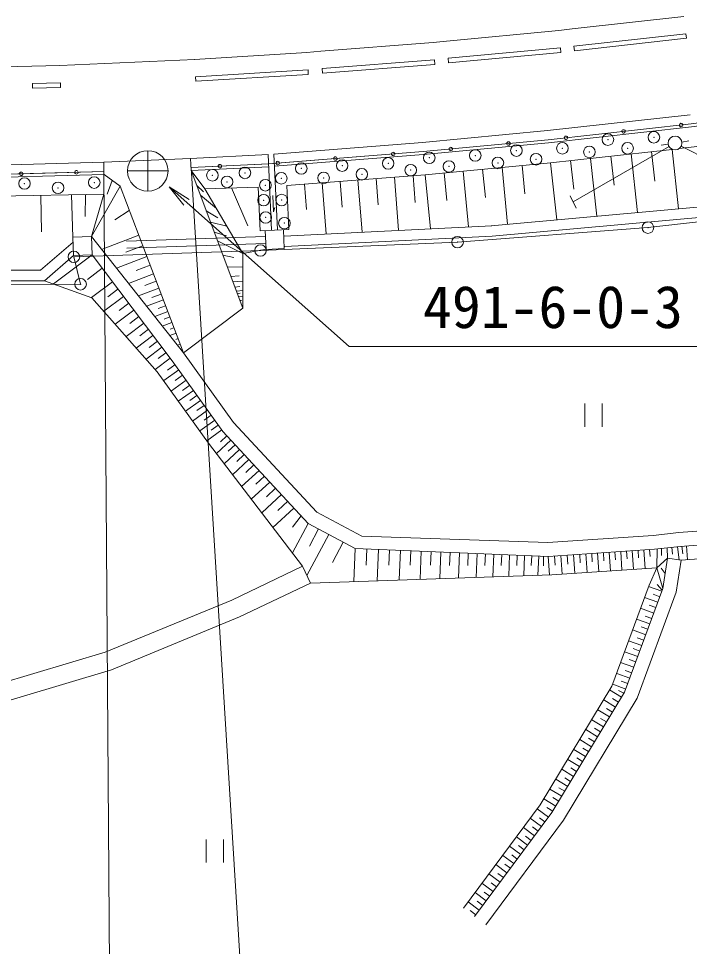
# Model space of a CAD drawing. Units: millimetres, scale not verified. Extents: x 8000 to 136000, y 4000 to 76000.
# Drawn here: x 97577 to 103372, y 49299 to 57316 of the extents above; entities that cross this region are included whole.
import ezdxf
from ezdxf.enums import TextEntityAlignment as Align

# ---------------------------------------------------------------- set-up
doc = ezdxf.new("R2010")
doc.units = ezdxf.units.MM
doc.header["$LTSCALE"] = 200
doc.header["$PDMODE"] = 32
doc.header["$PDSIZE"] = 100
doc.linetypes.add('DASHED', pattern=[7.5, 6, -1.5])
for name, color, linetype, lineweight in [('M-BGD', 7, 'Continuous', 13), ('M-BMK-ROW', 1, 'Continuous', 13), ('M-BMK-SRVR', 3, 'Continuous', 13), ('M-STR-HTXT', 7, 'Continuous', 13)]:
    doc.layers.add(name, color=color, linetype=linetype, lineweight=lineweight)
doc.styles.add('ＭＳ ゴシック', font='')
doc.styles.get('ＭＳ ゴシック').set_extended_font_data('MS Gothic')

# ---------------------------------------------------------------- blocks, each defined once
blk = doc.blocks.new('open_arrow')
at = {"color": 0, "linetype": 'Continuous', "lineweight": -2}
blk.add_lwpolyline([(7.5, 1.25), (0, 0), (7.5, -1.25)], dxfattribs=at)

msp = doc.modelspace()

# ---------------------------------------------------------------- linework, layer by layer
at = {"layer": 'M-BGD'}
for p, q in [((102358, 57227.4), (103325, 57334.2)), ((101274.9, 57122.3), (102244.9, 57212)), ((102244.9, 57212), (102358, 57227.4)), ((102374.5, 57078.3), (103341.5, 57185.1)), ((103341.5, 57185.1), (103345.8, 57145.4)), ((100188.6, 57034.6), (101158.7, 57109.5)), ((101158.7, 57109.5), (101274.9, 57122.3)), ((102378.9, 57038.5), (103345.8, 57145.4)), ((99096.3, 56963.6), (100068.5, 57023.7)), ((100068.5, 57023.7), (100188.6, 57034.6)), ((101288.7, 56973), (102258.7, 57062.6)), ((101292.4, 56933.1), (102262.3, 57022.8)), ((102258.7, 57062.6), (102262.3, 57022.8)), ((102374.5, 57078.3), (102378.9, 57038.5)), ((100200.2, 56885.1), (101170.2, 56960)), ((100203.3, 56845.2), (101173.3, 56920.1)), ((101170.2, 56960), (101173.3, 56920.1)), ((101288.7, 56973), (101292.4, 56933.1)), ((99105.6, 56813.9), (100077.7, 56874)), ((100077.7, 56874), (100080.2, 56834.1)), ((100200.2, 56885.1), (100203.3, 56845.2)), ((97696.9, 56753.9), (97939, 56761.4)), ((97940.3, 56721.4), (97939, 56761.4)), ((99105.6, 56813.9), (99108.1, 56773.9)), ((99108.1, 56773.9), (100080.2, 56834.1)), ((97698.1, 56713.9), (97696.9, 56753.9)), ((97698.1, 56713.9), (97940.3, 56721.4)), ((103377.8, 56485.2), (102144.8, 56348.9)), ((102152.9, 56269.4), (103387.5, 56405.8)), ((102144.8, 56348.9), (101066.6, 56246.1)), ((101066.6, 56246.1), (99783.6, 56145.6)), ((101073.5, 56166.4), (102152.9, 56269.4)), ((103188.5, 56231.5), (103129.2, 56222.5)), ((103307.2, 56249.6), (103366.5, 56258.7)), ((99733.7, 56141.7), (99063.1, 56108)), ((99763.1, 55488.6), (99733.7, 56141.7)), ((99737.3, 56061.7), (101073.5, 56166.4)), ((99813.1, 55490.9), (99783.6, 56143.9)), ((102692.9, 56127.8), (102720.7, 55876.5)), ((102867.7, 56147.1), (102923.6, 55641)), ((103044.8, 56166.7), (103073, 55911.9)), ((103221.9, 56186.3), (103278.6, 55673.2)), ((98313.3, 56074.7), (97034.9, 56039.2)), ((98313.3, 56074.7), (98315.1, 55799.3)), ((99063.1, 56108), (99068.4, 56002.2)), ((99067.1, 56028.1), (99737.3, 56061.7)), ((101926.6, 56046.9), (101950, 55800.8)), ((102173.4, 56070.4), (102227.8, 55577.9)), ((102345.8, 56089.5), (102373.2, 55841.5)), ((102518.2, 56108.5), (102573.3, 55609.2)), ((97036.6, 55959.2), (98315.5, 55994.7)), ((98454.1, 55866.8), (98316.2, 55968.8)), ((99738.5, 56035.8), (99068.4, 56002.2)), ((99186.3, 55845.9), (99068.4, 56002.2)), ((99068.4, 56002.2), (99514.8, 54813.5)), ((100985.1, 55958.8), (101003.2, 55726.7)), ((101090.8, 55967.1), (101135.4, 55500.4)), ((101254.2, 55982.7), (101276.8, 55745.6)), ((101417.6, 55998.3), (101463.5, 55516.8)), ((101586.1, 56014.4), (101609.4, 55769.8)), ((101754.6, 56030.5), (101801.5, 55539.2)), ((98385.2, 55917.8), (98342.5, 55797.9)), ((100047.6, 55885.4), (100064.8, 55666.6)), ((100199.3, 55897.3), (100233.9, 55455.3)), ((100354, 55909.4), (100371.5, 55686.2)), ((100508.7, 55921.5), (100544, 55470.8)), ((100666.4, 55933.9), (100684.3, 55706.3)), ((100824.2, 55946.2), (100860.2, 55486.6)), ((98315.1, 55799.3), (96232.5, 55758.1)), ((98454.1, 55866.8), (98206.9, 55432.1)), ((98315.1, 55799.3), (98206.9, 55432.1)), ((98454.1, 55866.8), (99002, 54428.3)), ((99117, 55872.6), (99176.1, 55819.6)), ((99186.3, 55845.9), (99646.3, 55859.3)), ((99186.3, 55845.9), (99515.3, 55285.7)), ((99416.3, 55852.6), (99558.7, 55525.6)), ((97768.5, 55788.5), (97774.8, 55472.7)), ((98047, 55427.4), (98034.3, 55793.7)), ((98156.7, 55796.2), (98153.2, 55605)), ((99148.1, 55789.9), (99286.7, 55675)), ((99773.8, 55786.9), (99779.5, 55645.6)), ((98533.4, 55658.7), (98408.5, 55577.3)), ((99198.4, 55656.1), (99298.3, 55594.3)), ((99779.5, 55645.6), (99792.3, 55685.1)), ((101669, 55436.9), (104023.4, 55650.4)), ((99235.5, 55557), (99376.6, 55521.9)), ((99913.1, 55492.9), (99663.3, 55482.2)), ((99707.8, 55484.1), (99714.7, 55322.3)), ((99872.5, 55329), (99865.6, 55490.8)), ((99872.4, 55437.2), (101664.5, 55526.8)), ((98206.9, 55432.7), (98047, 55427.4)), ((98047, 55427.4), (98052.2, 55269.5)), ((98212.2, 55274.8), (98206.9, 55432.7)), ((99002, 54428.3), (98206.9, 55432.1)), ((98615, 55444.4), (98294.4, 55322.2)), ((99268.3, 55469.8), (99372.3, 55439.9)), ((99295.9, 55396.2), (99515.3, 55285.7)), ((99876.8, 55347.3), (101669, 55436.9)), ((98650, 55352.4), (98504.2, 55296.9)), ((99515.3, 55285.7), (99717.8, 55323.3)), ((99714.7, 55322.3), (99872.5, 55329)), ((98052.2, 55269.5), (97801.5, 55051)), ((98212.2, 55274.8), (97879.1, 55023.2)), ((98052.2, 55269.5), (98212.2, 55274.8)), ((98904.5, 54358.3), (98212.2, 55274.8)), ((98685.1, 55260.5), (98422.4, 55160.5)), ((99342.9, 55271.1), (99436.9, 55253)), ((99514.8, 54813.5), (99515.3, 55285.7)), ((98300.2, 55158.2), (98171.9, 55061.2)), ((98713.7, 55185.2), (98594.3, 55139.7)), ((99380.9, 55169.9), (99515.2, 55168.4)), ((98742.4, 55109.9), (98527.3, 55028)), ((99411.8, 55087.7), (99483.2, 55093)), ((96204.5, 55052.9), (97801.5, 55051)), ((97801.5, 55051), (98211.4, 54904.1)), ((98388.3, 55041.6), (98207.9, 54905.4)), ((98765.9, 55048.3), (98668.1, 55011)), ((99429.2, 55041.3), (99515, 55048.6)), ((99446.1, 54996.3), (99489.1, 55001.3)), ((98483.7, 54915.4), (98314.3, 54787.4)), ((98436, 54978.5), (98348.9, 54912.7)), ((98789.4, 54986.6), (98613.2, 54919.5)), ((98808.6, 54936.1), (98728.5, 54905.6)), ((99459.5, 54960.6), (99514.9, 54966.1)), ((99467.6, 54939.2), (99492.1, 54942.6)), ((99476.9, 54914.3), (99514.9, 54917)), ((98774.5, 54265), (98211.4, 54904.1)), ((98528.5, 54856.1), (98446, 54793.7)), ((98827.9, 54885.6), (98683.5, 54830.6)), ((98847.1, 54835.1), (98782.9, 54810.6)), ((99489.9, 54879.7), (99502.7, 54880.7)), ((98573.3, 54796.8), (98412.8, 54675.5)), ((98866.3, 54784.6), (98753.9, 54741.7)), ((99002, 54428.3), (99514.8, 54813.5)), ((98658.2, 54684.4), (98506.2, 54569.6)), ((98615.8, 54740.6), (98537.6, 54681.6)), ((98901.9, 54691.1), (98819, 54659.5)), ((98884.1, 54737.8), (98835.3, 54719.2)), ((98698.4, 54631.2), (98624.4, 54575.3)), ((98937.5, 54597.7), (98884.1, 54577.3)), ((98919.7, 54644.4), (98885.6, 54631.4)), ((98738.6, 54578), (98594.6, 54469.2)), ((98776.6, 54527.6), (98706.6, 54474.7)), ((98955.3, 54550.9), (98936, 54543.6)), ((98814.7, 54477.2), (98678.4, 54374.2)), ((98973.1, 54504.2), (98949.2, 54495.1)), ((98990.9, 54457.5), (98986.3, 54455.7)), ((98886.8, 54381.8), (98757.7, 54284.2)), ((98850.8, 54429.5), (98784.4, 54379.3)), ((99435, 53825.2), (99002, 54428.3)), ((98960.6, 54280.2), (98832.1, 54187.9)), ((98928.3, 54325.2), (98863.7, 54278.7)), ((98992.5, 54235.8), (98928.7, 54189.9)), ((99024.4, 54191.4), (98897.5, 54100.3)), ((99055.8, 54147.5), (98992.8, 54102.3)), ((99087.3, 54103.7), (98957.3, 54010.4)), ((99118.3, 54060.5), (99056.1, 54015.8)), ((99149.4, 54017.2), (99019.4, 53923.9)), ((99180, 53974.5), (99118.6, 53930.4)), ((102467.9, 53989.8), (102467.9, 53789.8)), ((102617.9, 53789.8), (102617.9, 53989.8)), ((99210.7, 53931.8), (99080.7, 53838.5)), ((99241.3, 53889.1), (99180.7, 53845.6)), ((99271.9, 53846.4), (99142, 53753.1)), ((99302.2, 53804.3), (99242.4, 53761.4)), ((100153.2, 53051.2), (99435, 53825.2)), ((99332.4, 53762.1), (99202.4, 53668.9)), ((99411.6, 53673.8), (99286.4, 53557.6)), ((99376.7, 53711.5), (99320.9, 53659.7)), ((99449.2, 53633.4), (99389.2, 53577.7)), ((99486.8, 53592.9), (99353.7, 53469.4)), ((99567.5, 53505.9), (99426.1, 53374.6)), ((99527.1, 53549.4), (99462.7, 53489.5)), ((99654.4, 53412.3), (99503.9, 53272.6)), ((99610.9, 53459.1), (99541.6, 53394.7)), ((99747.7, 53311.7), (99587.5, 53163)), ((99701, 53362), (99626.5, 53292.8)), ((99797.9, 53257.6), (99717.7, 53183.3)), ((99848.1, 53203.6), (99682, 53049.4)), ((99955.9, 53087.3), (99774.1, 52918.6)), ((99902, 53145.4), (99815.8, 53065.5)), ((100018.2, 53020.2), (99943.5, 52922.9)), ((100542.2, 52844), (100153.2, 53051.2)), ((103281.9, 52875.6), (104943.6, 53001.2)), ((100079, 52954.7), (99943.1, 52699.6)), ((100257.6, 52859.6), (100068, 52503.6)), ((100168.3, 52907.2), (100089.2, 52758.6)), ((102149.9, 52788.9), (100542.2, 52844)), ((103059.8, 52850.2), (102149.9, 52788.9)), ((103281.9, 52875.6), (103059.8, 52850.2)), ((100382.2, 52793.3), (100288.8, 52617.9)), ((103070.6, 52730.6), (103293.2, 52756.1)), ((103269.3, 52753.3), (103282.4, 52638.9)), ((103305.9, 52757), (103314.6, 52692.5)), ((103345.4, 52760.1), (103354.4, 52640.4)), ((100485.8, 52738.1), (100473.9, 52452.1)), ((102151.3, 52668.8), (100485.8, 52738.1)), ((100585.9, 52733.9), (100580.1, 52594.7)), ((100686, 52729.8), (100674.7, 52459)), ((100780.8, 52725.8), (100775.3, 52594)), ((100875.5, 52721.9), (100864.9, 52465.5)), ((100965.3, 52718.1), (100960.1, 52593.4)), ((101055, 52714.4), (101044.9, 52471.7)), ((101140, 52710.9), (101135, 52592.7)), ((101224.9, 52707.3), (101215.4, 52477.5)), ((101305.4, 52704), (101300.7, 52592.1)), ((101385.8, 52700.7), (101376.8, 52483)), ((101462, 52697.5), (101457.6, 52591.6)), ((101538.1, 52694.3), (101529.6, 52488.3)), ((101610.3, 52691.3), (101606.1, 52591)), ((101682.4, 52688.3), (101674.3, 52493.2)), ((101750.7, 52685.5), (101746.7, 52590.5)), ((101819, 52682.6), (101811.3, 52497.9)), ((101883.6, 52679.9), (101879.9, 52590)), ((101948.3, 52677.3), (101941, 52502.3)), ((102009.5, 52674.7), (102006, 52589.6)), ((102070.7, 52672.2), (102063.9, 52506.5)), ((102111.2, 52670.5), (102111.8, 52587.1)), ((103070.6, 52730.6), (102151.3, 52668.8)), ((102206.9, 52672.6), (102212.2, 52593.5)), ((102262.5, 52676.3), (102273.2, 52516.7)), ((102317, 52680), (102322.1, 52603.4)), ((102371.4, 52683.6), (102382.2, 52524)), ((102424.2, 52687.2), (102429.2, 52613)), ((102476.9, 52690.7), (102487.7, 52531.1)), ((102528, 52694.1), (102532.9, 52622.3)), ((102579.1, 52697.6), (102589.9, 52537.9)), ((102629, 52700.9), (102633.7, 52631.4)), ((102678.9, 52704.3), (102689.6, 52544.6)), ((102728.8, 52707.6), (102733.3, 52640.3)), ((102778.7, 52711), (102789.4, 52551.3)), ((102828.6, 52714.3), (102832.9, 52649.3)), ((102878.5, 52717.7), (102889.2, 52558.1)), ((102928.3, 52721), (102932.6, 52658.2)), ((102978.2, 52724.4), (102989, 52564.8)), ((103028.1, 52727.8), (103032.2, 52667.2)), ((103093.8, 52733.3), (103091.4, 52571.7)), ((103129.4, 52737.3), (103131.5, 52676.7)), ((103181.4, 52654.4), (103178.6, 52743)), ((103219.6, 52747.7), (103226.4, 52688.2)), ((102151.3, 52668.8), (102162, 52509.9)), ((103181.4, 52654.4), (103091.4, 52571.7)), ((103181.4, 52654.4), (103300, 52636.2)), ((103300, 52636.2), (103257.8, 52361.2)), ((100029.7, 52583.6), (99420.7, 52292.6)), ((100029.7, 52583.6), (100098.7, 52439.3)), ((102183.8, 52510.6), (100098.7, 52439.3)), ((103091.4, 52571.7), (102183.8, 52510.6)), ((103091.4, 52571.7), (103141, 52391.3)), ((103161.2, 52522.9), (103127.9, 52567.2)), ((103257.8, 52361.2), (102920.3, 51443.6)), ((103132.3, 52367.9), (103019.7, 52409.3)), ((103092.8, 52426.9), (103135.6, 52376.8)), ((99420.7, 52292.6), (98326.8, 51841.4)), ((103097.8, 52274), (102985.2, 52315.5)), ((103115.1, 52321), (103058.8, 52341.7)), ((103063.3, 52180.2), (102950.7, 52221.6)), ((103080.6, 52227.1), (103024.3, 52247.8)), ((103028.8, 52086.3), (102916.2, 52127.7)), ((103046.1, 52133.3), (102989.7, 52154)), ((102994.3, 51992.5), (102881.7, 52033.9)), ((103011.5, 52039.4), (102955.2, 52060.1)), ((102977, 51945.5), (102920.7, 51966.3)), ((102959.8, 51898.6), (102847.1, 51940)), ((102942.5, 51851.7), (102886.2, 51872.4)), ((98326.8, 51841.4), (96723.5, 51362.4)), ((102925.2, 51804.8), (102812.6, 51846.2)), ((102890.7, 51710.9), (102778.1, 51752.3)), ((102908, 51757.8), (102851.7, 51778.5)), ((102856.2, 51617.1), (102743.6, 51658.5)), ((102873.5, 51664), (102817.2, 51684.7)), ((102821.7, 51523.2), (102709.1, 51564.6)), ((102839, 51570.1), (102782.6, 51590.8)), ((102785.8, 51453), (102683.1, 51515.1)), ((102760.3, 51511.4), (102806.1, 51486.7)), ((102920.3, 51443.6), (102283.3, 50389.2)), ((102734.1, 51367.4), (102631.3, 51429.5)), ((102759.9, 51410.2), (102708.6, 51441.3)), ((102682.3, 51281.8), (102579.6, 51343.9)), ((102708.2, 51324.6), (102656.8, 51355.7)), ((102630.6, 51196.3), (102527.9, 51258.3)), ((102656.5, 51239), (102605.1, 51270.1)), ((102578.9, 51110.7), (102476.2, 51172.7)), ((102604.8, 51153.5), (102553.4, 51184.5)), ((102527.2, 51025.1), (102424.5, 51087.1)), ((102553.1, 51067.9), (102501.7, 51098.9)), ((102475.5, 50939.5), (102372.8, 51001.5)), ((102501.4, 50982.3), (102450, 51013.3)), ((102423.8, 50853.9), (102321.1, 50915.9)), ((102449.6, 50896.7), (102398.3, 50927.7)), ((102372.1, 50768.3), (102269.4, 50830.3)), ((102397.9, 50811.1), (102346.6, 50842.1)), ((102346.2, 50725.5), (102294.9, 50756.5)), ((102320.4, 50682.7), (102217.7, 50744.8)), ((102294.5, 50639.9), (102243.2, 50670.9)), ((102268.7, 50597.1), (102166, 50659.2)), ((102217, 50511.5), (102114.2, 50573.6)), ((102242.8, 50554.3), (102191.5, 50585.3)), ((102153.7, 50416.1), (102057.4, 50487.6)), ((102191.1, 50468.7), (102139.7, 50499.7)), ((102283.3, 50389.2), (101612.1, 49485.9)), ((102094.1, 50335.8), (101997.8, 50407.4)), ((102123.9, 50375.9), (102075.7, 50411.7)), ((102034.4, 50255.5), (101938.1, 50327.1)), ((102064.3, 50295.7), (102016.1, 50331.5)), ((99197.8, 50224.4), (99197.8, 50024.4)), ((99347.8, 50024.4), (99347.8, 50224.4)), ((101974.8, 50175.3), (101878.5, 50246.8)), ((102004.6, 50215.4), (101956.5, 50251.2)), ((101915.2, 50095), (101818.8, 50166.6)), ((101945, 50135.1), (101896.8, 50170.9)), ((101855.5, 50014.7), (101759.2, 50086.3)), ((101885.3, 50054.9), (101837.2, 50090.6)), ((101795.9, 49934.5), (101699.6, 50006)), ((101825.7, 49974.6), (101777.5, 50010.4)), ((101736.2, 49854.2), (101639.9, 49925.8)), ((101766.1, 49894.3), (101717.9, 49930.1)), ((101676.6, 49773.9), (101580.3, 49845.5)), ((101706.4, 49814.1), (101658.3, 49849.8)), ((101617, 49693.7), (101520.6, 49765.2)), ((101646.8, 49733.8), (101598.6, 49769.6)), ((101557.3, 49613.4), (101461, 49685)), ((101587.1, 49653.5), (101539, 49689.3)), ((101527.5, 49573.3), (101479.3, 49609))]:
    msp.add_line(p, q, dxfattribs=at)
at = {"layer": 'M-BGD', "linetype": 'DASHED'}
for p, q in [((102368.7, 55731.3), (103195.9, 56210.5)), ((103301.4, 56213.4), (103789.9, 55965.4)), ((98313.3, 56074.7), (99063.1, 56108)), ((99663.3, 55482.2), (99646.3, 55859.3)), ((99913.1, 55492.9), (99895.9, 55873.5)), ((102342.7, 55785.4), (102394.6, 55677.2)), ((99710.2, 55433.2), (98208.5, 55383.8)), ((99712.2, 55373.2), (98210.5, 55323.8))]:
    msp.add_line(p, q, dxfattribs=at)
at = {"layer": 'M-BGD'}
for points in [[(93352, 56856), (94328.8, 56865.6), (95504.4, 56877.6), (96478.6, 56884.5), (97572.4, 56903.3), (97933.9, 56911.3), (99099.5, 56963.7)], [(104539.9, 56558.7), (103387.5, 56405.8), (102152.9, 56269.4), (101073.5, 56166.4), (99738.8, 56061.8), (99067.1, 56028.1)], [(104543.3, 56532.9), (103390.6, 56380), (102155.6, 56243.5), (101075.8, 56140.5), (99788.3, 56039.6)], [(104566.2, 56360.4), (103411.6, 56207.2), (103284.7, 56193.2)], [(103222.3, 56186.3), (102173.4, 56070.4), (101090.8, 55967.1), (99895.9, 55873.5)], [(95455.5, 55939), (96077.2, 55946.7), (97036.6, 55959.2), (98315.5, 55994.7)], [(96128.7, 55921.4), (97037.1, 55933.2), (98316.2, 55968.8)], [(101660.9, 55526.5), (103981.3, 55737), (104250.9, 56023.5)], [(98878, 55862.2), (100432.7, 54482.9), (104065.4, 54482.9)], [(98048.4, 55385.5), (97767.8, 55141), (96204.6, 55142.9)], [(100485.8, 52738.1), (100079, 52954.7), (99341.8, 53749.1), (98904.5, 54358.3)], [(100029.7, 52583.6), (99217.6, 53647.7), (98774.5, 54265)], [(103293.2, 52756.1), (104959.6, 52882.1), (106287.5, 53139)], [(103300, 52636.2), (104975.6, 52762.9), (106306.4, 53020.4)], [(103181.4, 52654.4), (103141, 52391.3), (102811.6, 51495.8), (102183.5, 50456.2), (101515.7, 49557.4)], [(103091.4, 52571.7), (103024.2, 52421.5), (102703, 51548), (102083.8, 50523.2), (101419.4, 49629)], [(100098.7, 52439.3), (99485.8, 52146.3), (98380.3, 51690.4), (96769.6, 51209.2), (96079, 50999.4)]]:
    msp.add_lwpolyline(points, dxfattribs=at)
msp.add_circle((103247.9, 56240.6), 60, dxfattribs=at)
for centre, start, end in [((103300.5, 56396.2), 162, 342), ((103300.5, 56396.2), 342, 162), ((102306.5, 56286.3), 162, 342), ((102306.5, 56286.3), 342, 162), ((102803.5, 56341.2), 162, 342), ((102803.5, 56341.2), 342, 162), ((101311.2, 56189.1), 342, 162), ((101809, 56236.5), 162, 342), ((101809, 56236.5), 342, 162), ((100314.5, 56106.9), 342, 162), ((100813, 56146), 162, 342), ((100813, 56146), 342, 162), ((101311.2, 56189.1), 162, 342), ((99316.8, 56040.7), 162, 342), ((99316.8, 56040.7), 342, 162), ((99816, 56067.9), 162, 342), ((99816, 56067.9), 342, 162), ((100314.5, 56106.9), 162, 342), ((97600.6, 55974.9), 162, 342), ((97600.6, 55974.9), 342, 162), ((98077.2, 55988.1), 162, 342), ((98077.2, 55988.1), 342, 162)]:
    msp.add_arc(centre, 15, start, end, dxfattribs=at)
for p in [(102668, 56270.4), (103065.2, 56290.1), (101877.7, 56175.7), (102274.9, 56195.4), (102508, 56163.9), (102837.8, 56195.6), (101124.8, 56113.1), (101522, 56132.7), (101717.7, 56069.1), (102047.5, 56100.8), (100019.5, 56021.1), (100372.7, 56045.3), (100769.9, 56064.9), (100964.8, 56006.5), (101294.7, 56038.2), (99251.9, 55962.1), (99532.6, 55982.7), (99846.8, 55935.9), (100212.7, 55938.7), (100542.6, 55970.4), (97628.6, 55891), (97918.6, 55853.3), (98231, 55899.3), (99378.3, 55905), (99709.4, 55876.1), (99694.5, 55747), (99849.7, 55748.2), (99712.2, 55597.4), (99873.4, 55548.7)]:
    msp.add_point(p, dxfattribs=at)
at = {"layer": 'M-BMK-ROW', "color": 30}
msp.add_lwpolyline([(81343.9, 54680.6), (89972.2, 54842.9), (92105.8, 54838.1), (92802.1, 54656.8), (92958.4, 55256.1), (94029.5, 55015.4), (94402, 55014.5), (98113, 55020.8), (98055.4, 55257.2), (99667.2, 55312.4), (101369.2, 55384.6), (103013.6, 55509.8), (104324.6, 55656.9), (104276.3, 55882.4), (105036.2, 56007.7), (107084, 56285.9), (108795.6, 56578.4)], dxfattribs=at)
at = {"layer": 'M-BMK-ROW'}
for centre in [(103013.6, 55509.8), (101369.2, 55384.6), (99667.2, 55312.4), (98055.4, 55257.2), (98113, 55020.8)]:
    msp.add_circle(centre, 50, dxfattribs=at)
for p in [(103013.6, 55509.8), (101369.2, 55384.6), (99667.2, 55312.4), (98055.4, 55257.2), (98113, 55020.8)]:
    msp.add_point(p, dxfattribs=at)
at = {"layer": 'M-BMK-SRVR'}
for p, q in [((98693.6, 56174.3), (98693.6, 55824.3)), ((98518.6, 55999.3), (98868.6, 55999.3))]:
    msp.add_line(p, q, dxfattribs=at)
msp.add_circle((98693.6, 55999.3), 175, dxfattribs=at)
at = {"layer": 'M-STR-HTXT'}
for p, q in [((98313.8, 55994.7), (98373.4, 47792.1)), ((99067.1, 56028.1), (99575.2, 47813))]:
    msp.add_line(p, q, dxfattribs=at)

# ---------------------------------------------------------------- block references
at = {"layer": 'M-BGD', "xscale": 26.7, "yscale": 26.7, "rotation": 318.4}
msp.add_blockref('open_arrow', (98878, 55862.2), dxfattribs=at)

# ---------------------------------------------------------------- texts
at = {"layer": 'M-BMK-SRVR', "style": 'ＭＳ ゴシック'}
msp.add_text('491-6-0-3', height=366.6, dxfattribs=at).set_placement((101071, 54532.2), align=Align.BOTTOM_LEFT)

doc.saveas('drawing.dxf')
